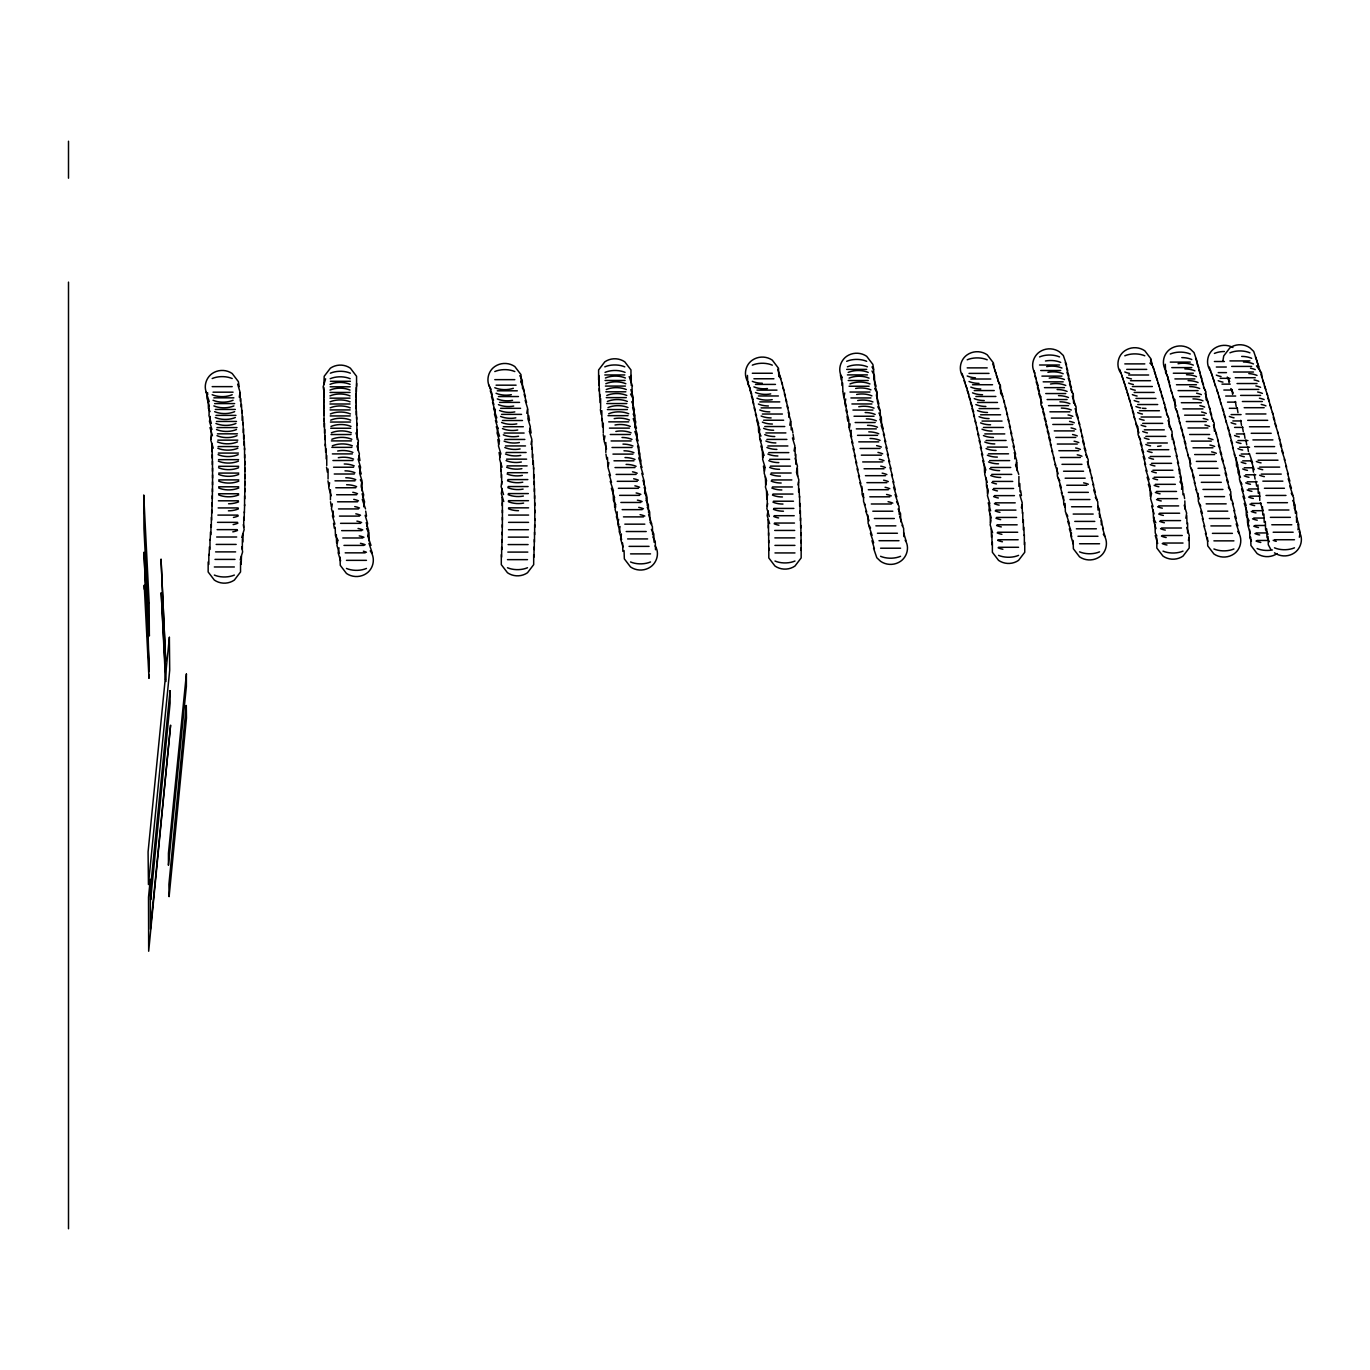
<?xml version="1.0" encoding="UTF-8"?>
<svg xmlns="http://www.w3.org/2000/svg" width="1370" height="1370" viewBox="0 0 1370 1370"><rect width="100%" height="100%" fill="white"/><g stroke="black" fill="none" stroke-linecap="round" stroke-linejoin="round"><path stroke-width="1.5" d="M207.692 392.83L206.853 397.831L209.302 405.845M208.154 400.245L208.445 408.585L210.055 411.599M208.856 406.102L209.13 414.442M210.312 416.446L209.473 421.446L211.922 429.444M211.254 428.827L211.254 438.828M211.631 435.146L210.792 440.147L213.24 448.161M211.665 443.229L211.939 451.569M212.179 448.058L212.179 458.077M212.367 454.652L212.367 464.653M212.487 461.313L212.487 471.331M212.555 468.06L212.555 478.079M212.555 474.893L212.555 484.894M212.504 481.795L212.504 491.796M212.384 488.765L212.384 498.766M212.213 495.803L212.213 505.821M211.973 502.927L211.973 512.928M211.682 510.102L211.682 520.103M211.34 517.329L211.34 527.347M210.946 524.641L210.946 534.642M210.483 532.005L210.209 540.328M209.987 539.42L209.987 549.421M209.422 546.887L209.148 555.227M208.822 554.405L208.822 564.406M208.154 561.974L208.154 571.975L214.336 580.075A17.022 16.183 0 0 0 234.356 580.075L240.538 571.975L240.538 561.974M239.253 397.18L240.075 392.18L237.644 384.165M240.332 401.17L240.058 392.83M241.086 406.924L240.812 398.584M241.771 412.764L241.497 404.441M242.13 420.384L242.13 410.383M242.969 424.768L242.695 416.446M243.192 432.595L243.192 422.576M243.62 438.828L243.62 428.827M243.997 445.147L243.997 435.146M244.579 449.908L244.305 441.568M244.562 458.077L244.562 448.058M244.75 464.653L244.75 454.652M244.87 471.331L244.87 461.313M244.939 478.079L244.939 468.06M244.939 484.894L244.939 474.893M244.87 491.796L244.87 481.795M244.768 498.766L244.768 488.765M244.579 505.821L244.579 495.803M244.357 512.928L244.631 504.588M244.066 520.103L244.339 511.763M243.723 527.347L243.723 517.329M242.867 542.006L243.141 533.666M242.353 549.421L242.353 539.42M241.189 564.406L241.462 556.066M323.868 387.436L323.868 397.437M323.817 393.156L323.817 403.174M323.817 398.995L323.817 408.996M323.885 404.903L323.885 414.922M324.022 410.931L324.022 420.933M323.954 418.706L324.228 427.046M324.502 423.244L324.502 433.245M324.827 429.529L324.827 439.53M325.204 435.9L325.204 445.901M325.392 444.034L325.666 452.357M326.18 448.898L326.18 458.899M326.745 455.525L326.745 465.526M328.064 468.985L328.064 479.003M329.605 482.754L328.766 487.754L331.215 495.769M330.444 489.741L330.444 499.759M332.311 503.92L331.471 508.921L333.92 516.935M333.304 511.096L332.482 516.096L334.914 524.111M356.56 386.289L356.56 376.288L350.377 368.188A17.022 16.183 0 0 0 330.375 368.188L324.193 376.288L323.902 384.627M356.371 391.82L356.645 383.48M356.251 397.437L356.251 387.436M335.171 527.296L335.462 535.636L337.876 540.157M356.183 403.174L356.183 393.156M356.2 408.996L356.2 398.995M336.318 534.66L336.592 542.982M356.268 414.922L356.268 404.903M356.679 419.271L356.405 410.931M337.774 540.396L336.951 545.397L339.4 553.394M356.885 425.368L356.611 417.045M356.868 433.245L356.868 423.244M339.007 547.846L338.167 552.846L340.616 560.861M357.193 439.53L357.193 429.529M357.861 444.24L358.426 440.9L355.977 432.886M340 557.008L340.274 565.348L346.456 573.448A17.022 16.183 0 0 0 366.458 573.448C373.719 568.516 375.62 557.83 370.225 550.843M358.306 450.696L358.032 442.356M358.546 458.899L359.385 453.898L356.936 445.884M359.745 472.222L360.584 467.221L358.135 459.207M361.166 485.836L362.005 480.836L359.556 472.838M362.245 491.094L361.971 482.754L360.361 479.757M363.101 498.081L363.649 494.741L361.218 486.744M363.718 506.797L364.557 501.797L362.108 493.799M367.006 526.679L367.571 523.34L365.122 515.326M367.828 535.636L368.667 530.635L366.218 522.621M369.249 541.321L368.975 532.981L366.561 528.477M495.375 409.373L494.536 414.374L496.985 422.371M497.926 428.039L497.087 433.04L499.536 441.054M499.314 440.935L498.474 445.935L500.923 453.932M500.444 454.155L499.605 459.155L502.054 467.17M500.632 462.563L500.906 470.886M501.043 469.362L501.317 477.702M501.66 474.585L501.66 484.586M501.934 481.555L501.095 486.555L503.543 494.57M502.156 488.576L501.317 493.577L503.766 501.591M502.019 497.344L502.293 505.684M521.268 382.983L520.994 374.644L514.812 366.543A17.022 16.183 0 0 0 494.793 366.543C487.549 371.475 485.631 382.161 491.025 389.149M502.396 502.841L502.396 512.842M502.413 510.068L502.413 520.086M522.535 388.515L522.261 380.175L519.846 375.654M502.379 517.363L502.379 527.364M502.276 524.71L502.276 534.711M502.122 532.125L502.122 542.126M501.917 539.574L501.917 549.576M501.643 547.092L501.643 557.093M501.3 554.644L501.3 564.645L507.482 572.746A17.022 16.183 0 0 0 527.501 572.746L533.683 564.645L533.683 554.644M526.782 413.329L527.604 408.328L525.155 400.314M528.032 417.696L527.741 409.373M529.522 431.721L530.344 426.721L527.895 418.706M531.029 444.445L531.851 439.445L529.419 431.43M531.971 449.257L531.68 440.935M532.279 457.512L532.279 447.493M532.81 464.156L532.81 454.155M533.564 469.225L533.29 460.885M533.683 477.702L533.683 467.701M534.026 484.586L534.026 474.585M534.317 491.556L534.317 481.555M534.523 498.577L534.523 488.576M534.677 505.684L534.677 495.683M534.762 512.842L534.762 502.841M534.797 520.086L534.797 510.068M534.745 527.364L535.036 519.024M534.66 534.711L534.66 524.71M534.505 542.126L534.505 532.125M534.283 549.576L534.283 539.574M534.009 557.093L534.009 547.092M598.878 375.466L598.878 385.467M599.221 381.083L599.221 391.084M599.358 388.481L599.632 396.803M599.82 394.286L600.094 402.626M600.625 398.533L600.625 408.551M601.841 410.657L601.841 420.658M602.252 418.518L602.526 426.858M603.279 423.125L603.279 433.125M604.923 435.951L604.101 440.952L606.533 448.966M605.831 442.493L605.831 452.494M607.492 457.46L607.783 465.8M608.828 462.563L607.989 467.564L610.438 475.578M630.971 379.952L630.971 369.951L624.788 361.851A17.022 16.183 0 0 0 604.787 361.851L598.604 369.951L598.604 379.952M613.144 492.018L613.435 500.358L615.849 504.862M631.262 385.467L631.262 375.466M614.394 499.125L614.685 507.465M632.289 395.142L632.015 386.802M632.478 402.626L633.3 397.625L630.868 389.611M615.678 506.301L615.13 509.64L617.579 517.654M633.265 406.873L632.991 398.533L630.577 394.029M617.288 511.883L616.449 516.884L618.897 524.881M633.574 414.562L634.413 409.561L631.964 401.547M634.481 418.997L635.046 415.658L632.597 407.643M618.641 519.162L617.801 524.162L620.25 532.176M634.909 426.858L635.731 421.857L633.3 413.843M620.028 526.508L619.189 531.526L621.637 539.523M636.451 439.496L637.29 434.495L634.841 426.498M621.432 533.923L620.593 538.924L623.042 546.938M622.596 543.034L622.87 551.374M638.471 450.816L639.037 447.493L636.588 439.479M624.052 550.534L624.343 558.874L630.525 566.957A17.022 16.183 0 0 0 650.527 566.957C657.12 562.402 659.723 552.658 655.1 545.859M639.43 457.443L639.978 454.104L637.547 446.089M640.424 464.139L640.989 460.799L638.54 452.785M643.694 484.655L644.242 481.315L641.811 473.318M644.585 493.303L645.424 488.302L642.975 480.288M646.075 498.68L646.64 495.358L644.191 487.343M647.325 505.804L647.051 497.464L644.636 492.96M648.609 512.979L648.335 504.639L645.921 500.136M649.928 520.206L649.654 511.883L647.239 507.362M652.668 534.848L652.394 526.508L649.979 522.004M654.089 542.246L653.798 533.923L651.384 529.402M655.528 549.712L655.254 541.373L652.822 536.852M747.455 375.431L747.729 383.771L750.144 388.292M758.312 423.21L758.586 431.533L761.001 436.054M759.408 429.598L759.682 437.938L761.292 440.935M762.337 449.274L762.611 457.614M763.193 455.987L762.645 459.327L765.076 467.341M778.776 376.596L778.503 368.256L772.32 360.156A17.022 16.183 0 0 0 752.318 360.156C745.057 365.088 743.156 375.774 748.551 382.761M764.991 468.009L764.152 473.01L766.601 481.007M765.368 476.623L765.659 484.963M766.258 481.966L765.419 486.966L767.868 494.981M766.515 490.717L766.789 499.057M767.269 496.214L767.269 506.215M767.662 503.424L766.84 508.424L769.289 516.439M768.022 510.702L767.183 515.702L769.632 523.717M768.022 519.71L768.296 528.049M768.519 525.446L768.519 535.447M768.673 532.879L768.673 542.897M788.863 417.353L789.411 414.031L786.979 406.017M768.758 540.379L768.758 550.397M768.793 547.931L768.793 557.933L774.975 566.033A17.022 16.183 0 0 0 794.977 566.033L801.159 557.933L801.159 547.931M789.805 425.231L790.627 420.23L788.195 412.233M791.244 429.872L790.952 421.532M794.069 450.97L794.908 445.969L792.459 437.955M795.268 455.936L794.994 447.613M795.85 464.327L795.85 454.326M796.638 471.126L797.46 466.125L795.028 458.111M797.631 476.332L797.357 468.009M798.025 484.963L798.864 479.945L796.415 471.948M798.624 491.967L798.624 481.966M799.446 497.396L799.155 489.056M799.635 506.215L799.635 496.214M800.046 513.425L800.046 503.424M800.388 520.703L800.388 510.702M800.662 528.049L800.662 518.048M800.885 535.447L800.885 525.446M801.039 542.897L801.039 532.879M801.125 550.397L801.125 540.379M841.762 377.178L842.036 385.518M842.601 382.898L842.892 391.238M844.725 392.95L843.903 397.951L846.335 405.965M845.718 398.961L844.896 403.962L847.328 411.976M848.698 419.186L848.972 427.526M850.136 423.878L849.297 428.878L851.746 436.893M851.335 430.334L850.496 435.335L852.945 443.349M873.889 378.24L873.615 369.9L872.005 366.903M874.694 383.857L874.403 375.517L871.988 370.996M876.44 395.382L876.988 392.043L874.539 384.028M861.867 486.367L862.141 494.707L863.751 497.704M877.382 401.29L877.108 392.95L874.694 388.446M863.34 493.474L863.614 501.814L865.223 504.828M880.499 419.58L880.225 411.24L877.793 406.736M881.612 425.847L881.338 417.525L878.923 413.004M867.878 515.171L868.152 523.511L870.567 528.032M899.268 514.555L898.994 506.215L896.579 501.711M900.809 521.85L900.518 513.51L898.104 508.989M903.892 536.595L903.618 528.255L902.008 525.241M984.276 464.139L984.55 472.462M985.287 471.074L984.739 474.397L987.171 482.411M986.246 478.079L986.52 486.418L988.13 489.415M1000.699 393.875L1000.425 385.552L998.011 381.031M987.136 485.151L987.428 493.491M988.25 490.631L987.428 495.632L989.859 503.646M989.739 505.102L988.917 510.102L991.349 518.117M990.116 514.092L990.39 522.432M990.989 519.812L990.15 524.813L992.599 532.827M991.229 528.906L991.503 537.245M991.966 534.728L991.966 544.746M992.377 542.28L992.377 552.281L998.559 560.364A17.022 16.183 0 0 0 1018.561 560.364L1024.743 552.281L1024.743 542.28M1014.708 458.813L1015.547 453.812L1013.098 445.798M1015.855 465.612L1016.677 460.594L1014.245 452.597M1017.208 470.8L1016.917 462.461M1018.903 486.418L1018.903 476.4M1020.068 491.813L1019.794 483.49M1021.404 507.842L1022.243 502.841L1019.794 494.827M1040.652 396.204L1040.926 404.544L1043.341 409.065M1022.397 513.442L1022.123 505.102M1022.774 522.432L1022.774 512.431M1023.356 529.813L1023.356 519.812M1024.161 535.584L1023.887 527.245M1024.349 544.746L1024.349 534.728M1057.092 467.889L1057.366 476.229L1059.781 480.75M1073.583 402.883L1073.309 394.543L1070.878 390.022M1076.358 415.161L1076.084 406.821L1073.669 402.3M1063.48 496.197L1063.771 504.537L1065.38 507.551M1065.089 503.441L1065.38 511.763L1067.795 516.284M1071.511 532.93L1070.946 536.269L1073.395 544.267M1073.087 540.431L1073.378 548.771L1079.56 556.854A17.022 16.183 0 0 0 1099.562 556.854C1106.823 551.922 1108.724 541.253 1103.329 534.249M1088.431 467.649L1088.157 459.31L1085.742 454.806M1098.021 510.102L1097.747 501.762L1095.332 497.259M1099.63 517.398L1099.357 509.058L1097.747 506.044M1101.24 524.744L1101.788 521.405L1099.357 513.39M1137.836 426.498L1138.11 434.838L1140.525 439.342M1165.322 364.283L1165.596 372.623L1168.011 377.127M1150.029 488.114L1150.321 496.454M1151.417 493.645L1150.577 498.646L1153.026 506.66M1153.163 509.88L1153.454 518.22L1155.869 522.741M1154.105 517.261L1153.54 520.6L1155.989 528.597M1169.175 426.721L1168.901 418.381L1166.469 413.86M1174.861 399.389L1175.135 407.712L1177.549 412.233M1154.978 524.693L1155.253 533.016L1156.862 536.03M1172.309 439.701L1172.035 431.379L1169.62 426.858M1156.828 538.033L1156.828 548.034L1163.01 556.117A17.022 16.183 0 0 0 1183.012 556.117L1189.194 548.034L1189.194 538.033M1179.347 473.592L1179.895 470.252L1177.464 462.255M1180.323 482.257L1181.163 477.257L1178.714 469.242M1181.539 489.33L1182.361 484.329L1179.93 476.315M1182.961 494.793L1182.687 486.453L1180.272 481.932M1189.862 458.06L1190.153 466.399L1192.568 470.903M1185.101 509.246L1184.827 500.906M1185.821 518.22L1186.66 513.219L1184.211 505.205M1206.165 399.954L1205.874 391.632L1203.459 387.111M1187.019 523.922L1186.745 515.599M1187.619 533.016L1187.619 523.015M1188.441 540.499L1189.263 535.499L1186.831 527.484M1198.099 493.286L1198.373 501.625L1200.805 506.129M1222.896 360.909L1223.735 355.909L1229.918 347.826A17.022 16.183 0 0 1 1249.919 347.826L1253.687 351.405L1256.941 360.909M1214.419 431.31L1214.145 422.97L1211.731 418.466M1207.449 537.537L1207.724 545.859L1213.906 553.96A17.022 16.183 0 0 0 1233.925 553.96C1241.169 549.028 1243.069 538.341 1237.692 531.354M1236.254 457.529L1236.545 465.868L1238.959 470.372M1231.031 499.947L1230.757 491.624L1228.342 487.103M1237.778 464.447L1238.069 472.787L1240.484 477.291M1239.268 471.434L1239.542 479.774L1241.974 484.278M1246.066 507.362L1246.34 515.702L1248.755 520.206M1247.282 514.726L1247.556 523.066L1249.183 526.063M1248.738 520.48L1247.899 525.481L1250.348 533.478M1249.577 529.608L1249.851 537.948L1251.478 540.962M1257.951 484.929L1258.242 493.269M1250.656 537.126L1250.93 545.465L1257.112 553.566A17.022 16.183 0 0 0 1277.114 553.566M1259.492 492.121L1259.784 500.461M1262.472 506.66L1262.763 515M1263.928 514.007L1264.202 522.347M1265.332 521.422L1265.606 529.762L1268.021 534.266M1266.685 528.888L1266.959 537.228L1269.391 541.732M1268.021 536.389L1268.295 544.729L1270.709 549.25M1293.931 506.027L1293.657 497.687L1291.242 493.183M1295.404 513.322L1295.129 504.982L1292.715 500.478M1296.568 522.347L1296.568 512.346L1294.153 507.842M1297.972 529.762L1298.811 524.761L1296.362 516.747M1299.342 537.228L1300.181 532.228L1297.732 524.213M325.615 378.805L323.166 386.802L323.988 391.82M241.702 537.656L244.151 529.642L243.312 524.641M240.195 559.902L242.627 551.887L241.805 546.887M1229.918 360.909L1249.919 360.909M1214.402 361.509L1224.403 361.509M1170.271 362.108L1190.273 362.108M1124.804 363.889L1144.806 363.889M1039.556 365.002L1059.558 365.002M1231.681 366.406L1251.683 366.406M1216.32 367.023L1226.321 367.023M1171.778 367.605L1191.797 367.605M967.203 367.879L987.205 367.879M846.677 369.386L866.679 369.386M1126.722 369.386L1146.741 369.386M1040.72 370.517L1060.722 370.517M1233.462 372.024L1253.464 372.024M1218.221 372.623L1226.475 372.623M752.318 373.257L772.32 373.257M969.018 373.393L989.02 373.393M1173.319 373.222L1193.339 373.222M604.787 374.952L624.788 374.952M847.413 374.9L867.433 374.9M1128.623 375.003L1148.642 375.003M1041.919 376.116L1061.938 376.116M1235.243 377.726L1255.245 377.726M1220.105 378.325L1230.106 378.325M753.911 378.771L773.913 378.771M970.799 379.01L990.801 379.01M1174.895 378.925L1194.897 378.925M494.793 379.644L514.812 379.644M605.06 380.466L625.08 380.466M848.218 380.517L868.22 380.517M1130.507 380.706L1150.509 380.706M330.375 381.288L350.377 381.288M1043.169 381.836L1063.171 381.836M1237.024 383.531L1257.026 383.531M1221.971 384.131L1230.226 384.131M755.469 384.405L775.471 384.405M972.529 384.73L992.548 384.73M1176.47 384.73L1196.472 384.73M496.077 385.175L516.079 385.175M605.42 386.083L625.422 386.083M849.075 386.237L869.077 386.237M1132.356 386.528L1152.358 386.528M212.179 386.631L232.198 386.631M330.17 386.802L350.189 386.802M1044.454 387.642L1064.456 387.642M1238.805 389.423L1258.824 389.423M756.959 390.125L776.961 390.125M1223.838 390.039L1232.092 390.039M974.241 390.553L994.243 390.553M497.293 390.81L517.295 390.81M1178.063 390.621L1198.082 390.621M605.814 391.803L625.833 391.803M213.052 392.18L233.071 392.18M849.965 392.043L869.967 392.043M330.05 392.436L350.069 392.436M1134.172 392.436L1154.174 392.436M1045.755 393.55L1065.774 393.55M1240.603 395.416L1260.605 395.416M758.398 395.964L778.4 395.964M1225.688 396.033L1235.689 396.033M975.885 396.461L995.887 396.461M498.44 396.546L518.459 396.546M1179.69 396.632L1199.692 396.632M606.276 397.625L626.296 397.625M213.874 397.831L233.876 397.831M850.907 397.951L870.926 397.951M329.999 398.156L350.001 398.156M1135.953 398.43L1155.955 398.43M1047.108 399.543L1067.11 399.543M1242.384 401.513L1262.386 401.513M759.785 401.889L779.787 401.889M1227.503 402.129L1235.757 402.129M499.553 402.386L519.555 402.386M977.495 402.472L997.497 402.472M1181.317 402.712L1201.336 402.712M214.628 403.585L234.63 403.585M606.807 403.551L626.809 403.551M851.9 403.962L871.919 403.962M329.999 403.996L350.018 403.996M1137.682 404.527L1157.701 404.527M1048.495 405.64L1068.497 405.64M761.121 407.9L781.123 407.9M1244.165 407.695L1264.168 407.695M500.581 408.328L520.583 408.328M1229.301 408.311L1237.555 408.311M979.053 408.585L999.055 408.585M1182.961 408.894L1202.98 408.894M215.313 409.442L235.315 409.442M607.389 409.561L627.391 409.561M330.084 409.921L350.086 409.921M852.945 410.058L872.947 410.058M1139.395 410.726L1159.414 410.726M1049.899 411.822L1069.901 411.822M762.388 414.031L782.407 414.031M1245.929 413.963L1265.948 413.963M501.557 414.374L521.559 414.374M980.56 414.785L1000.562 414.785M1231.082 414.596L1241.083 414.596M1184.622 415.178L1204.624 415.178M215.929 415.384L235.948 415.384M608.023 415.658L628.025 415.658M330.221 415.932L350.223 415.932M854.024 416.24L874.026 416.24M1141.073 417.011L1161.075 417.011M1051.321 418.09L1071.34 418.09M763.604 420.23L783.623 420.23M502.465 420.504L522.484 420.504M1247.693 420.333L1267.712 420.333M982.016 421.069L1002.035 421.069M1232.829 420.95L1241.083 420.95M216.494 421.446L236.496 421.446M1186.283 421.532L1206.285 421.532M608.708 421.857L628.727 421.857M330.41 422.046L350.429 422.046M855.154 422.525L875.156 422.525M1142.7 423.381L1162.719 423.381M1052.794 424.46L1072.796 424.46M503.321 426.721L523.323 426.721M764.768 426.532L784.77 426.532M1249.457 426.772L1269.459 426.772M216.991 427.577L237.01 427.577M983.437 427.457L1003.439 427.457M1234.558 427.406L1242.813 427.406M609.462 428.125L629.464 428.125M1187.961 427.971L1207.963 427.971M330.684 428.245L350.686 428.245M856.318 428.878L876.321 428.878M1144.293 429.837L1164.294 429.837M1054.266 430.899L1074.285 430.899M504.109 433.04L524.111 433.04M765.864 432.92L785.883 432.92M1251.187 433.297L1271.206 433.297M217.436 433.828L237.438 433.828M984.79 433.913L1004.792 433.913M1236.254 433.93L1244.508 433.93M610.266 434.495L630.269 434.495M1189.622 434.495L1209.641 434.495M331.009 434.53L351.011 434.53M857.517 435.335L877.519 435.335M1145.834 436.379L1165.853 436.379M1055.773 437.424L1075.775 437.424M504.828 439.445L524.847 439.445M766.909 439.41L786.911 439.41M1252.916 439.907L1272.918 439.907M217.813 440.147L237.815 440.147M986.092 440.472L1006.094 440.472M1237.932 440.558L1247.933 440.558M331.403 440.9L351.405 440.9M611.106 440.952L631.125 440.952M1191.301 441.106L1211.32 441.106M858.75 441.859L878.769 441.859M1147.341 442.989L1167.343 442.989M1057.297 444.034L1077.3 444.034M505.496 445.935L525.498 445.935M767.885 445.969L787.887 445.969M218.121 446.569L238.123 446.569M1254.629 446.603L1274.631 446.603M987.342 447.099L1007.344 447.099M1239.559 447.237L1249.56 447.237M331.848 447.356L351.85 447.356M612.013 447.493L632.015 447.493M1192.979 447.802L1212.998 447.802M860.035 448.469L880.037 448.469M1148.796 449.703L1168.798 449.703M1058.839 450.713L1078.841 450.713M506.095 452.494L526.097 452.494M768.793 452.614L788.812 452.614M218.361 453.076L238.38 453.076M1256.324 453.367L1276.326 453.367M332.362 453.898L352.364 453.898M988.524 453.812L1008.525 453.812M612.955 454.104L632.974 454.104M1241.151 454.018L1249.406 454.018M1194.657 454.549L1214.659 454.549M861.336 455.165L881.355 455.165M1150.201 456.484L1170.22 456.484M1060.397 457.477L1080.399 457.477M506.626 459.155L526.628 459.155M769.649 459.327L789.668 459.327M218.549 459.652L238.568 459.652M1257.985 460.2L1277.987 460.2M332.927 460.526L352.929 460.526M989.654 460.594L1009.673 460.594M613.965 460.799L633.967 460.799M1242.727 460.868L1250.964 460.868M1196.335 461.399L1216.337 461.399M862.689 461.93L882.691 461.93M1151.571 463.334L1171.573 463.334M1061.973 464.327L1081.975 464.327M507.088 465.886L527.107 465.886M770.437 466.125L790.456 466.125M218.669 466.314L238.688 466.314M333.561 467.221L353.563 467.221M1259.629 467.119L1279.649 467.119M615.01 467.564L635.012 467.564M990.733 467.461L1010.735 467.461M1244.251 467.787L1252.488 467.787M1197.996 468.3L1217.998 468.3M864.059 468.763L884.061 468.763M1152.872 470.252L1172.891 470.252M1063.548 471.229L1083.55 471.229M507.499 472.701L527.501 472.701M771.173 473.01L791.175 473.01M218.738 473.078L238.757 473.078M334.246 474.003L354.248 474.003M1261.256 474.106L1281.258 474.106M616.089 474.414L636.108 474.414M991.743 474.397L1011.762 474.397M1245.724 474.774L1255.742 474.774M1199.658 475.287L1219.66 475.287M865.446 475.681L885.465 475.681M1154.139 477.257L1174.141 477.257M1065.141 478.198L1085.143 478.198M507.842 479.586L527.844 479.586M218.738 479.894L238.757 479.894M771.841 479.945L791.843 479.945M334.982 480.836L354.984 480.836M1262.849 481.161L1282.851 481.161M617.219 481.315L637.238 481.315M992.702 481.418L1012.721 481.418M1247.179 481.829L1257.18 481.829M1201.302 482.326L1221.304 482.326M866.885 482.651L886.887 482.651M1155.338 484.329L1175.357 484.329M1066.733 485.254L1086.753 485.254M508.116 486.555L528.118 486.555M218.686 486.795L238.688 486.795M772.44 486.966L792.442 486.966M335.787 487.754L355.789 487.754M618.401 488.302L638.403 488.302M1264.424 488.268L1284.426 488.268M993.61 488.491L1013.612 488.491M1248.584 488.953L1258.585 488.953M1202.946 489.45L1222.948 489.45M868.323 489.706L888.342 489.706M1156.503 491.453L1176.505 491.453M1068.343 492.361L1088.345 492.361M508.338 493.577L528.34 493.577M218.566 493.765L238.585 493.765M772.971 494.056L792.973 494.056M336.626 494.741L356.645 494.741M619.617 495.358L639.619 495.358M1265.966 495.443L1285.968 495.443M994.432 495.632L1014.451 495.632M1249.937 496.146L1259.938 496.146M1204.555 496.625L1224.574 496.625M869.796 496.813L889.815 496.813M1157.599 498.646L1177.601 498.646M1069.953 499.536L1089.955 499.536M508.476 500.684L528.495 500.684M218.395 500.803L238.397 500.803M773.451 501.214L793.453 501.214M337.534 501.797L357.536 501.797M620.867 502.465L640.869 502.465M1267.473 502.687L1287.475 502.687M995.219 502.841L1015.221 502.841M1251.255 503.389L1261.256 503.389M1206.165 503.852L1226.184 503.852M871.286 503.989L891.305 503.989M1158.643 505.907L1178.645 505.907M1071.563 506.763L1091.565 506.763M508.578 507.842L528.58 507.842M218.155 507.928L238.175 507.928M773.844 508.424L793.864 508.424M338.493 508.921L358.495 508.921M622.151 509.64L642.153 509.64M995.921 510.102L1015.941 510.102M1268.945 510L1288.947 510M1252.522 510.685L1262.524 510.685M872.81 511.215L892.812 511.215M1207.758 511.147L1227.777 511.147M1159.636 513.219L1179.639 513.219M1073.172 514.058L1093.174 514.058M217.881 515.103L237.883 515.103M508.595 515.069L528.615 515.069M774.204 515.702L794.206 515.702M339.486 516.096L359.505 516.096M623.47 516.884L643.472 516.884M996.572 517.432L1016.591 517.432M1270.384 517.346L1290.386 517.346M1253.738 518.048L1263.756 518.048M874.334 518.511L894.336 518.511M1209.333 518.494L1229.335 518.494M1160.561 520.6L1180.563 520.6M1074.765 521.405L1094.784 521.405M217.522 522.347L237.541 522.347M508.561 522.364L528.563 522.364M774.478 523.049L794.48 523.049M340.548 523.34L360.55 523.34M624.823 524.162L644.825 524.162M997.172 524.813L1017.174 524.813M1271.788 524.761L1291.79 524.761M1254.92 525.481L1264.921 525.481M875.875 525.857L895.877 525.857M1210.874 525.909L1230.894 525.909M1161.435 528.015L1181.437 528.015M1076.375 528.803L1096.377 528.803M217.128 529.642L237.13 529.642M508.458 529.71L528.477 529.71M341.644 530.635L361.646 530.635M774.701 530.447L794.703 530.447M626.21 531.526L646.212 531.526M997.685 532.245L1017.704 532.245M1273.158 532.228L1293.16 532.228M1256.05 532.947L1266.051 532.947M877.434 533.255L897.436 533.255M1212.416 533.358L1232.418 533.358M1162.239 535.499L1182.259 535.499M1077.967 536.269L1097.969 536.269M216.665 537.006L236.685 537.006M508.304 537.126L528.323 537.126M342.774 537.982L362.793 537.982M774.855 537.896L794.857 537.896M627.614 538.924L647.616 538.924M998.148 539.746L1018.167 539.746M1274.477 539.729L1294.479 539.729M1257.112 540.465L1267.113 540.465M878.992 540.705L898.994 540.705M1213.906 540.859L1233.925 540.859M1163.01 543.034L1183.012 543.034M1079.56 543.753L1099.562 543.753M216.169 544.421L236.171 544.421M508.099 544.575L528.101 544.575M343.973 545.397L363.975 545.397M774.94 545.397L794.942 545.397M629.053 546.373L649.055 546.373M998.559 547.281L1018.561 547.281M880.567 548.206L900.569 548.206M215.604 551.887L235.623 551.887M507.825 552.093L527.827 552.093M345.189 552.846L365.191 552.846M774.975 552.932L794.977 552.932M630.525 553.874L650.527 553.874M215.004 559.405L235.006 559.405M507.482 559.645L527.501 559.645M346.456 560.347L366.458 560.347M214.336 566.974L234.356 566.974M1256.495 365.824L1261.428 372.726L1262.267 377.726M1149.892 363.101L1152.41 365.482M1255.451 356.902L1258.705 366.406M1257.232 362.502L1260.486 372.024M1260.794 374.01L1264.048 383.531M1262.592 379.918L1265.829 389.423M1264.373 385.912L1267.627 395.416M1266.959 393.498L1269.408 401.513M1267.935 398.19L1271.189 407.695M1269.716 404.458L1272.953 413.963M1272.285 412.319L1274.716 420.333M1273.227 417.268L1276.48 426.772M1274.973 423.792L1278.21 433.297M1277.491 431.91L1279.94 439.907M1279.203 438.588L1281.652 446.603M1280.094 443.846L1283.347 453.367M1281.755 450.696L1285.009 460.2M1284.204 459.104L1286.653 467.119M1285.831 466.091L1288.279 474.106M1287.423 473.147L1289.872 481.161M1288.194 478.764L1291.448 488.268M1289.735 485.939L1292.989 495.443M1227.28 377.024L1229.695 381.528M1230.842 388.532L1233.257 393.036M1299.051 531.714C1303.675 538.53 1301.072 548.274 1294.479 552.829A17.022 16.183 0 0 1 1274.477 552.829M1210.635 371.03C1205.257 364.026 1207.158 353.357 1214.402 348.425A17.022 16.183 0 0 1 1232.931 347.5M1212.553 376.527L1209.299 367.023M1214.454 382.127L1211.2 372.623M1215.532 386.34L1213.084 378.325M1218.221 393.652L1214.967 384.131M1220.071 399.543L1216.817 390.039M1221.115 404.047L1218.666 396.033M1252.557 462.889L1249.303 453.367M1195.565 358.101L1198.801 367.605M1223.735 411.651L1220.482 402.129M1254.218 469.722L1250.964 460.2M1197.089 363.701L1200.343 373.222M1225.534 417.833L1222.297 408.311M1198.664 369.403L1201.918 378.925M1226.51 422.594L1224.061 414.596M1200.24 375.209L1203.494 384.73M1229.078 430.471L1225.825 420.95M1201.85 381.117L1205.086 390.621M1230.791 436.91L1227.554 427.406M1232.486 443.452L1229.25 433.93M1205.086 393.207L1208.34 402.712M1233.36 448.555L1230.911 440.558M1206.747 399.389L1209.984 408.894M1234.986 455.251L1232.538 447.237M1209.196 407.164L1211.645 415.178M1210.053 412.01L1213.306 421.532M1262.9 510.702L1260.451 502.687M1237.384 463.522L1234.147 454.018M1213.409 424.991L1216.646 434.495M1215.892 433.091L1218.324 441.106M1217.57 439.787L1220.002 447.802M1243.412 491.351L1240.158 481.829M1218.427 445.044L1221.68 454.549M1220.105 451.877L1223.359 461.399M1244.816 498.457L1241.562 488.953M1221.766 458.796L1225.02 468.3M1246.169 505.65L1242.932 496.146M1224.232 467.273L1226.681 475.287M1247.488 512.894L1244.234 503.389M1225.071 472.821L1228.325 482.326M1226.715 479.928L1229.969 489.45M1166.504 371.63C1161.109 364.625 1163.01 353.957 1170.271 349.025A17.022 16.183 0 0 1 1190.273 349.025L1194.041 352.604L1197.294 362.108M1229.952 494.347L1233.188 503.852M1169.552 382.727L1166.315 373.222M1170.322 386.939L1167.874 378.925M1232.349 503.132L1234.781 511.147M1171.898 392.745L1169.449 384.73M1233.908 510.496L1236.357 518.494M1174.313 400.143L1171.059 390.621M1175.922 406.136L1172.669 396.632M1234.661 516.387L1237.915 525.909M1150.509 359.882L1153.745 369.386M1153.215 366.989L1155.663 375.003M1236.185 523.837L1239.439 533.358M1154.276 371.201L1157.53 380.706M1179.193 418.415L1175.957 408.894M1156.126 377.007L1159.38 386.528M1180.05 423.176L1177.601 415.178M1157.941 382.915L1161.195 392.436M1182.515 431.036L1179.262 421.532M1159.722 388.926L1162.976 398.43M1161.469 395.022L1164.723 404.527M1184.194 437.492L1180.94 427.971M1163.986 402.712L1166.418 410.726M1185.872 444.017L1182.618 434.495M1164.842 407.489L1168.096 417.011M1186.728 449.12L1184.296 441.106M1188.407 455.799L1185.975 447.802M1168.062 420.316L1171.316 429.837M1190.89 464.07L1187.636 454.549M1171.915 434.992L1174.364 442.989M1194.229 477.822L1190.975 468.3M1173.371 441.688L1175.82 449.703M1195.085 483.302L1192.636 475.287M1174.792 448.469L1177.224 456.484M1196.729 490.34L1194.28 482.326M1176.145 455.319L1178.594 463.334M1199.178 498.954L1195.924 489.45M1202.415 513.373L1199.161 503.852M1203.185 519.162L1200.754 511.147M1204.761 526.508L1202.312 518.494M1121.037 373.393C1115.642 366.406 1117.543 355.72 1124.804 350.788A17.022 16.183 0 0 1 1144.806 350.788L1150.988 358.889L1151.827 363.889M1206.319 533.906L1203.87 525.909M1122.972 378.908L1119.718 369.386M1124.873 384.508L1121.619 375.003M1126.739 390.227L1123.486 380.706M1207.843 541.373L1205.394 533.358M1128.589 396.033L1125.335 386.528M1130.404 401.941L1127.15 392.436M1132.185 407.952L1128.931 398.43M1133.932 414.048L1130.678 404.527M1134.822 418.74L1132.391 410.726M1137.305 426.515L1134.052 417.011M1138.932 432.886L1135.679 423.381M1142.066 445.884L1138.83 436.379M1143.573 452.511L1140.319 442.989M1145.029 459.207L1141.775 449.703M1145.628 464.481L1143.196 456.484M1146.998 471.349L1144.549 463.334M1149.105 479.774L1145.868 470.252M1150.372 486.761L1147.118 477.257M1151.571 493.834L1148.334 484.329M1154.071 513.921L1151.622 505.907M1065.295 362.502L1067.744 370.517M1066.511 368.119L1068.943 376.116M1066.939 372.315L1070.193 381.836M1157.684 543.513L1155.235 535.499M1068.223 378.12L1071.477 387.642M1069.542 384.028L1072.779 393.55M1072.265 396.118L1075.518 405.64M1075.107 408.585L1078.344 418.09M1076.563 414.939L1079.817 424.46M1078.858 422.885L1081.29 430.899M1080.348 429.409L1082.797 437.424M1081.872 436.02L1084.321 444.034M1082.608 441.208L1085.862 450.713M1084.167 447.973L1087.42 457.477M1087.318 461.707L1090.571 471.229M1089.715 470.201L1092.164 478.198M1091.308 477.239L1093.757 485.254M1034.984 373.017C1030.36 366.218 1032.963 356.474 1039.556 351.919A17.022 16.183 0 0 1 1059.558 351.919L1063.325 355.498L1066.579 365.002M1092.918 484.346L1095.366 492.361M1036.148 378.531L1033.699 370.517M1038.152 385.638L1034.915 376.116M1093.722 490.015L1096.976 499.536M1039.402 391.341L1036.148 381.836M1040.686 397.146L1037.432 387.642M1042.005 403.054L1038.751 393.55M1044.728 415.144L1041.474 405.64M1100.949 520.805L1103.398 528.803M1046.132 421.326L1042.878 411.822M1102.542 528.255L1104.991 536.269M1047.571 427.611L1044.317 418.09M1049.026 433.965L1045.772 424.46M1050.499 440.421L1047.262 430.899M1051.201 445.438L1048.752 437.424M1052.725 452.049L1050.276 444.034M1054.266 458.727L1051.818 450.713M1055.825 465.492L1053.376 457.477M1058.205 473.832L1054.951 464.327M1061.373 487.72L1058.12 478.198M992.788 363.889L996.041 373.393M1062.161 493.269L1059.729 485.254M994.569 369.506L997.822 379.01M1063.771 500.375L1061.322 492.361M996.315 375.209L999.569 384.73M999.655 386.957L1002.908 396.461M1001.264 392.967L1004.518 402.472M1003.628 400.571L1006.077 408.585M1069.405 523.58L1066.151 514.058M1005.135 406.77L1007.584 414.785M1071.015 530.926L1067.761 521.405M1006.607 413.072L1009.039 421.069M1071.802 536.817L1069.353 528.803M1008.012 419.443L1010.461 427.457M1009.365 425.916L1011.813 433.913M1010.666 432.458L1013.115 440.472M1011.916 439.085L1014.365 447.099M1015.53 464.892L1018.766 474.397M963.435 377.401C958.041 370.397 959.942 359.728 967.203 354.796A17.022 16.183 0 0 1 987.205 354.796L993.387 362.879L994.226 367.879M965.251 382.915L961.997 373.393M967.032 388.532L964.052 380.672M968.778 394.252L965.525 384.73M970.474 400.057L967.22 390.553M972.118 405.982L968.864 396.461M973.727 411.993L970.474 402.472M974.481 416.6L972.032 408.585M975.988 422.799L973.539 414.785M977.444 429.084L975.012 421.069M978.865 435.472L976.416 427.457M980.218 441.928L977.769 433.913M981.519 448.487L979.071 440.472M982.769 455.114L980.321 447.099M983.951 461.827L981.502 453.812M985.886 470.115L982.65 460.594M990.647 510.839L988.198 502.841M873.649 378.223L876.098 386.237M876.492 395.947L878.923 403.962M877.519 402.044L879.968 410.058M880.088 419.374L883.342 428.878M881.287 425.813L884.54 435.335M883.342 433.845L885.774 441.859M884.609 440.455L887.058 448.469M885.928 447.151L888.359 455.165M887.263 453.915L889.712 461.93M888.633 460.748L891.082 468.763M842.105 377.401C837.481 370.602 840.084 360.858 846.677 356.303A17.022 16.183 0 0 1 866.679 356.303L872.861 364.386L873.7 369.386M890.038 467.667L892.469 475.681M891.459 474.637L893.908 482.651M892.915 481.692L895.346 489.706M893.582 487.292L896.819 496.813M895.072 494.467L898.326 503.989M848.372 418.073L845.924 410.058M899.645 516.336L902.899 525.857M903.566 532.69L906.015 540.705M905.142 540.191C909.766 547.007 907.163 556.751 900.569 561.306A17.022 16.183 0 0 1 880.567 561.306L876.8 557.727L873.546 548.206M854.178 449.874L851.746 441.859M855.462 456.484L853.013 448.469M856.764 463.18L854.332 455.165M858.117 469.944L855.668 461.93M859.487 476.777L857.038 468.763M860.891 483.678L858.442 475.681M862.312 490.665L859.863 482.651M866.731 512.003L864.282 503.989M869.042 520.737L865.789 511.215M872.108 535.379L868.854 525.857M873.666 542.777L870.412 533.255M874.42 548.719L871.971 540.705M777.68 369.266L780.934 378.771M779.239 374.883L782.493 384.405M781.534 382.11L783.982 390.125M782.972 387.95L785.421 395.964M784.359 393.875L786.808 401.889M785.695 399.903L788.144 407.9M751.702 393.909L748.448 384.405M753.192 399.646L749.938 390.125M753.825 403.962L751.376 395.964M755.212 409.887L752.764 401.889M756.548 415.915L754.099 407.9M758.62 423.535L755.384 414.031M759.853 429.752L756.6 420.23M762.337 447.408L759.888 439.41M764.117 455.474L760.864 445.969M629.19 376.579L632.443 386.083M633.231 418.621L636.485 428.125M634.875 431.447L638.129 440.952M638.78 458.042L642.033 467.564M640.663 466.399L643.112 474.414M648.592 514.658L651.846 524.162M611.517 482.411L609.085 474.414M613.452 490.837L610.215 481.315M614.633 497.824L611.38 488.302M521.062 381.305L524.316 390.81M523.032 388.549L525.463 396.546M524.128 394.389L526.577 402.386M492.31 394.697L489.056 385.175M493.525 400.331L490.272 390.81M493.885 404.561L491.436 396.546M494.981 410.401L492.532 402.386M496.813 417.85L493.56 408.328M497.909 428.502L495.46 420.504M499.553 436.242L496.3 426.721M358.82 465.988L361.269 474.003M362.262 499.399L365.516 508.921M367.742 535.875L370.996 545.397M368.958 543.325L372.212 552.846M207.606 394.646C203 387.83 205.586 378.086 212.179 373.53A17.022 16.183 0 0 1 232.198 373.53L238.38 381.631L239.202 386.631M209.285 401.684L206.048 392.18M211.357 423.399L208.925 415.384M212.418 435.591L209.987 427.577M1255.828 481.161L1256.667 486.162M1254.235 474.106L1255.074 479.106M1252.608 467.119L1253.447 472.119M1247.608 446.603L1248.447 451.603M1245.895 439.907L1246.734 444.907M1244.183 433.297L1245.005 438.297M1242.436 426.772L1243.275 431.773M1240.689 420.333L1241.511 425.334M1237.144 407.695L1237.983 412.695M1235.363 401.513L1236.202 406.513M1231.801 389.423L1232.623 394.423M1228.222 377.726L1229.061 382.727M1183.783 493.645L1184.622 498.646M1020.633 490.631L1021.455 495.632M840.409 374.9L841.231 379.901M842.944 392.043L843.783 397.043M847.002 416.24L847.842 421.241M792.065 427.919L792.887 432.92M793.093 434.41L793.932 439.41M763.433 466.125L764.254 471.126M600.368 409.561L601.207 414.562M603.245 434.495L604.084 439.496M605.951 454.104L606.773 459.104M528.666 415.504L529.488 420.504M530.31 428.039L531.132 433.04M497.824 439.445L498.646 444.445M499.074 452.494L499.913 457.512M359.111 455.525L359.95 460.526M365.687 511.096L366.509 516.096M326.539 467.221L327.379 472.222M327.961 480.836L328.8 485.836M330.512 501.797L331.352 506.797M333.526 523.34L334.366 528.34M165.941 681.489L161.198 592.713L165.479 679.862M148.919 674.263L148.987 678.356L144.227 585.178L144.278 589.254M68.5 141.23L68.5 178.203M68.5 282.117L68.5 1228.77M330.375 373.188A17.022 10.001 0 0 1 350.377 373.188M604.787 366.852A17.022 10.001 0 0 1 624.788 366.852M846.677 361.303A17.022 10.001 0 0 1 866.679 361.303M1039.556 356.919A17.022 10.001 0 0 1 1059.558 356.919M1170.271 354.025A17.022 10.001 0 0 1 1190.273 354.025M1229.918 352.826A17.022 10.001 0 0 1 1249.919 352.826M1214.402 353.426A17.022 10.001 0 0 1 1224.403 351.508M1129.548 373.393A17.022 10.001 0 0 1 1124.804 371.972M1124.804 355.789A17.022 10.001 0 0 1 1144.806 355.789M975.423 377.829A17.022 10.001 0 0 1 967.203 375.979M967.203 359.796A17.022 10.001 0 0 1 987.205 359.796M762.319 383.257A17.022 10.001 0 0 1 752.318 381.339M752.318 365.156A17.022 10.001 0 0 1 772.32 365.156M513.322 388.309A17.022 10.001 0 0 1 494.793 387.727M494.793 371.544A17.022 10.001 0 0 1 514.812 371.544M232.198 394.731A17.022 10.001 0 0 1 212.179 394.731M212.179 378.531A17.022 10.001 0 0 1 232.198 378.531M330.17 378.719A17.022 10.001 0 0 1 350.189 378.719M605.06 372.383A17.022 10.001 0 0 1 625.08 372.383M847.413 366.817A17.022 10.001 0 0 1 867.433 366.817M1045.464 360.995A17.022 10.001 0 0 1 1060.722 362.416M1181.796 357.604A17.022 10.001 0 0 1 1191.797 359.522M1241.682 356.405A17.022 10.001 0 0 1 1251.683 358.324M1221.064 376.527A17.022 10.001 0 0 1 1216.32 375.106M1131.466 378.908A17.022 10.001 0 0 1 1126.722 377.486M979.019 383.394A17.022 10.001 0 0 1 969.018 381.494M767.457 388.566A17.022 10.001 0 0 1 753.911 386.871M511.335 394.697A17.022 10.001 0 0 1 496.077 393.276M233.071 400.263A17.022 10.001 0 0 1 213.052 400.263M330.05 384.336A17.022 10.001 0 0 1 350.069 384.336M605.42 378A17.022 10.001 0 0 1 625.422 378M848.218 372.417A17.022 10.001 0 0 1 868.22 372.417M1046.663 366.612A17.022 10.001 0 0 1 1061.938 368.033M1178.063 363.701A17.022 10.001 0 0 1 1193.339 365.122M1243.463 362.005A17.022 10.001 0 0 1 1253.464 363.923M1222.965 382.127A17.022 10.001 0 0 1 1218.221 380.706M1133.384 384.508A17.022 10.001 0 0 1 1128.623 383.086M980.8 389.011A17.022 10.001 0 0 1 970.799 387.111M770.728 393.909A17.022 10.001 0 0 1 755.469 392.488M512.551 400.331A17.022 10.001 0 0 1 497.293 398.91M233.876 405.914A17.022 10.001 0 0 1 213.874 405.914M329.999 390.073A17.022 10.001 0 0 1 350.001 390.073M605.814 383.72A17.022 10.001 0 0 1 625.833 383.72M849.075 378.137A17.022 10.001 0 0 1 869.077 378.137M1047.913 372.315A17.022 10.001 0 0 1 1063.171 373.736M1184.896 368.924A17.022 10.001 0 0 1 1194.897 370.825M1250.502 368.205A17.022 10.001 0 0 1 1255.245 369.626M1135.25 390.227A17.022 10.001 0 0 1 1130.507 388.806M982.547 394.731A17.022 10.001 0 0 1 972.529 392.83M772.218 399.646A17.022 10.001 0 0 1 756.959 398.225M513.716 406.068A17.022 10.001 0 0 1 498.44 404.647M234.63 411.668A17.022 10.001 0 0 1 214.628 411.668M329.999 395.896A17.022 10.001 0 0 1 350.018 395.896M606.276 389.542A17.022 10.001 0 0 1 626.296 389.542M849.965 383.96A17.022 10.001 0 0 1 869.967 383.96M1049.197 378.12A17.022 10.001 0 0 1 1064.456 379.541M1186.471 374.729A17.022 10.001 0 0 1 1196.472 376.63M1248.806 373.582A17.022 10.001 0 0 1 1257.026 375.431M1137.1 396.033A17.022 10.001 0 0 1 1132.356 394.611M984.242 400.554A17.022 10.001 0 0 1 974.241 398.636M768.399 405.965A17.022 10.001 0 0 1 758.398 404.047M514.812 411.908A17.022 10.001 0 0 1 499.553 410.486M235.315 417.525A17.022 10.001 0 0 1 215.313 417.525M330.084 401.821A17.022 10.001 0 0 1 350.086 401.821M606.807 395.45A17.022 10.001 0 0 1 626.809 395.45M855.651 388.446A17.022 10.001 0 0 1 870.926 389.868M1050.516 384.028A17.022 10.001 0 0 1 1065.774 385.45M1188.081 380.62A17.022 10.001 0 0 1 1198.082 382.538M1254.081 379.918A17.022 10.001 0 0 1 1258.824 381.339M1138.915 401.941A17.022 10.001 0 0 1 1134.172 400.519M985.886 406.462A17.022 10.001 0 0 1 975.885 404.561M769.786 411.89A17.022 10.001 0 0 1 759.785 409.972M515.839 417.85A17.022 10.001 0 0 1 500.581 416.429M235.948 423.484A17.022 10.001 0 0 1 215.929 423.484M330.221 407.832A17.022 10.001 0 0 1 350.223 407.832M607.389 401.461A17.022 10.001 0 0 1 627.391 401.461M856.644 394.44A17.022 10.001 0 0 1 871.919 395.861M1057.109 389.542A17.022 10.001 0 0 1 1067.11 391.443M1189.691 386.614A17.022 10.001 0 0 1 1199.692 388.532M1255.862 385.912A17.022 10.001 0 0 1 1260.605 387.333M1145.954 408.431A17.022 10.001 0 0 1 1142.409 408.226M1140.696 407.952A17.022 10.001 0 0 1 1135.953 406.53M987.496 412.49A17.022 10.001 0 0 1 977.495 410.572M771.122 417.918A17.022 10.001 0 0 1 761.121 416M516.815 423.878A17.022 10.001 0 0 1 501.557 422.457M236.496 429.529A17.022 10.001 0 0 1 216.494 429.529M330.41 413.945A17.022 10.001 0 0 1 350.429 413.945M608.023 407.558A17.022 10.001 0 0 1 628.025 407.558M857.688 400.537A17.022 10.001 0 0 1 872.947 401.958M1058.496 395.639A17.022 10.001 0 0 1 1068.497 397.54M1196.592 393.207A17.022 10.001 0 0 1 1201.336 394.628M1257.643 391.991A17.022 10.001 0 0 1 1262.386 393.413M1142.443 414.048A17.022 10.001 0 0 1 1137.699 412.627M989.054 418.586A17.022 10.001 0 0 1 979.053 416.685M772.406 424.032A17.022 10.001 0 0 1 762.388 422.114M517.74 430.009A17.022 10.001 0 0 1 502.465 428.587M237.01 435.677A17.022 10.001 0 0 1 216.991 435.677M330.684 420.145A17.022 10.001 0 0 1 350.686 420.145M608.708 413.757A17.022 10.001 0 0 1 628.727 413.757M858.767 406.736A17.022 10.001 0 0 1 874.026 408.157M1059.9 401.821A17.022 10.001 0 0 1 1069.901 403.722M1192.962 398.893A17.022 10.001 0 0 1 1202.98 400.811M1259.424 398.19A17.022 10.001 0 0 1 1264.168 399.595M1234.045 417.833A17.022 10.001 0 0 1 1229.301 416.411M1144.138 420.248A17.022 10.001 0 0 1 1139.395 418.826M990.561 424.786A17.022 10.001 0 0 1 980.56 422.885M773.622 430.248A17.022 10.001 0 0 1 763.604 428.33M518.579 436.242A17.022 10.001 0 0 1 503.321 434.821M237.438 441.911A17.022 10.001 0 0 1 217.436 441.911M331.009 426.43A17.022 10.001 0 0 1 351.011 426.43M614.205 418.621A17.022 10.001 0 0 1 629.464 420.042M865.155 412.524A17.022 10.001 0 0 1 875.156 414.425M1061.339 408.089A17.022 10.001 0 0 1 1071.34 410.007M1199.88 405.657A17.022 10.001 0 0 1 1204.624 407.078M1261.205 404.458A17.022 10.001 0 0 1 1265.948 405.88M1235.826 424.101A17.022 10.001 0 0 1 1231.082 422.679M1145.817 426.515A17.022 10.001 0 0 1 1141.073 425.094M992.034 431.088A17.022 10.001 0 0 1 982.016 429.17M774.769 436.533A17.022 10.001 0 0 1 764.768 434.632M519.367 442.544A17.022 10.001 0 0 1 504.109 441.123M237.815 448.247A17.022 10.001 0 0 1 217.813 448.247M331.403 432.8A17.022 10.001 0 0 1 351.405 432.8M615.01 424.991A17.022 10.001 0 0 1 630.269 426.412M866.319 418.877A17.022 10.001 0 0 1 876.321 420.796M1068.052 414.939A17.022 10.001 0 0 1 1072.796 416.36M1201.541 412.01A17.022 10.001 0 0 1 1206.285 413.432M1147.443 432.886A17.022 10.001 0 0 1 1142.7 431.464M993.438 437.458A17.022 10.001 0 0 1 983.437 435.557M775.865 442.938A17.022 10.001 0 0 1 765.864 441.02M520.103 448.949A17.022 10.001 0 0 1 504.828 447.528M238.123 454.652A17.022 10.001 0 0 1 218.121 454.652M331.848 439.273A17.022 10.001 0 0 1 351.85 439.273M615.849 431.447A17.022 10.001 0 0 1 631.125 432.851M867.518 425.334A17.022 10.001 0 0 1 877.519 427.234M1069.542 421.378A17.022 10.001 0 0 1 1074.285 422.799M1203.22 418.466A17.022 10.001 0 0 1 1207.963 419.871M1239.302 436.91A17.022 10.001 0 0 1 1234.558 435.489M1149.036 439.342A17.022 10.001 0 0 1 1144.293 437.92M994.791 443.931A17.022 10.001 0 0 1 984.79 442.013M776.91 449.411A17.022 10.001 0 0 1 766.909 447.493M520.754 455.439A17.022 10.001 0 0 1 505.496 454.018M238.38 461.159A17.022 10.001 0 0 1 218.361 461.159M332.362 445.815A17.022 10.001 0 0 1 352.364 445.815M622.014 437.492A17.022 10.001 0 0 1 632.015 439.393M868.768 431.858A17.022 10.001 0 0 1 878.769 433.776M1071.032 427.919A17.022 10.001 0 0 1 1075.775 429.324M1204.898 424.991A17.022 10.001 0 0 1 1209.641 426.412M1240.997 443.452A17.022 10.001 0 0 1 1236.254 442.03M1161.109 445.884A17.022 10.001 0 0 1 1157.616 446.329M1150.577 445.884A17.022 10.001 0 0 1 1145.834 444.462M996.093 450.473A17.022 10.001 0 0 1 986.092 448.572M777.886 455.97A17.022 10.001 0 0 1 767.885 454.052M521.353 462.015A17.022 10.001 0 0 1 506.095 460.594M238.568 467.752A17.022 10.001 0 0 1 218.549 467.752M337.671 451.004A17.022 10.001 0 0 1 352.929 452.425M622.973 444.103A17.022 10.001 0 0 1 632.974 446.003M870.036 438.469A17.022 10.001 0 0 1 880.037 440.387M1072.556 434.513A17.022 10.001 0 0 1 1077.3 435.934M1242.676 450.062A17.022 10.001 0 0 1 1237.932 448.641M1152.084 452.511A17.022 10.001 0 0 1 1147.341 451.09M997.343 457.101A17.022 10.001 0 0 1 987.342 455.2M778.811 462.615A17.022 10.001 0 0 1 768.793 460.697M521.884 468.677A17.022 10.001 0 0 1 506.626 467.256M238.688 474.414A17.022 10.001 0 0 1 218.669 474.414M338.304 457.7A17.022 10.001 0 0 1 353.563 459.121M623.966 450.798A17.022 10.001 0 0 1 633.967 452.699M876.612 445.644A17.022 10.001 0 0 1 881.355 447.065M1074.097 441.208A17.022 10.001 0 0 1 1078.841 442.63M1208.254 438.28A17.022 10.001 0 0 1 1212.998 439.701M1244.303 456.758A17.022 10.001 0 0 1 1239.559 455.337M1153.54 459.207A17.022 10.001 0 0 1 1148.796 457.785M998.524 463.813A17.022 10.001 0 0 1 988.524 461.913M779.65 469.328A17.022 10.001 0 0 1 769.649 467.427M522.364 475.407A17.022 10.001 0 0 1 507.088 473.986M238.757 481.161A17.022 10.001 0 0 1 218.738 481.161M344.247 463.985A17.022 10.001 0 0 1 354.248 465.903M625.011 457.563A17.022 10.001 0 0 1 635.012 459.464M877.947 452.408A17.022 10.001 0 0 1 882.691 453.83M1075.655 447.973A17.022 10.001 0 0 1 1080.399 449.394M1209.915 445.044A17.022 10.001 0 0 1 1214.659 446.466M1261.068 462.889A17.022 10.001 0 0 1 1256.324 461.467M1245.895 463.522A17.022 10.001 0 0 1 1241.151 462.118M1154.944 465.988A17.022 10.001 0 0 1 1150.201 464.567M999.655 470.612A17.022 10.001 0 0 1 989.654 468.694M780.455 476.126A17.022 10.001 0 0 1 770.437 474.226M522.758 482.223A17.022 10.001 0 0 1 507.499 480.801M238.757 487.994A17.022 10.001 0 0 1 218.738 487.994M344.983 470.835A17.022 10.001 0 0 1 354.984 472.753M626.09 464.396A17.022 10.001 0 0 1 636.108 466.314M879.317 459.258A17.022 10.001 0 0 1 884.061 460.68M1077.231 454.806A17.022 10.001 0 0 1 1081.975 456.227M1211.594 451.877A17.022 10.001 0 0 1 1216.337 453.299M1262.729 469.722A17.022 10.001 0 0 1 1257.985 468.3M1247.471 470.372A17.022 10.001 0 0 1 1242.727 468.951M1156.314 472.838A17.022 10.001 0 0 1 1151.571 471.417M1000.734 477.462A17.022 10.001 0 0 1 990.733 475.561M781.174 483.011A17.022 10.001 0 0 1 771.173 481.093M523.1 489.107A17.022 10.001 0 0 1 507.842 487.686M238.688 494.895A17.022 10.001 0 0 1 218.686 494.895M345.788 477.753A17.022 10.001 0 0 1 355.789 479.671M632.495 471.811A17.022 10.001 0 0 1 637.238 473.232M880.722 466.16A17.022 10.001 0 0 1 885.465 467.581M1264.373 476.64A17.022 10.001 0 0 1 1259.629 475.219M1248.995 477.291A17.022 10.001 0 0 1 1244.251 475.869M1157.616 479.774A17.022 10.001 0 0 1 1152.872 478.353M996.487 483.918A17.022 10.001 0 0 1 991.743 482.497M781.842 489.963A17.022 10.001 0 0 1 771.841 488.045M523.374 496.06A17.022 10.001 0 0 1 508.116 494.638M238.585 501.865A17.022 10.001 0 0 1 228.567 503.766M346.627 484.74A17.022 10.001 0 0 1 356.645 486.658M633.659 478.781A17.022 10.001 0 0 1 638.403 480.202M882.143 473.147A17.022 10.001 0 0 1 886.887 474.568M1250.485 484.278A17.022 10.001 0 0 1 1245.724 482.856M1158.883 486.761A17.022 10.001 0 0 1 1154.139 485.357M997.446 490.922A17.022 10.001 0 0 1 992.702 489.501M782.441 496.967A17.022 10.001 0 0 1 772.44 495.067M523.597 503.098A17.022 10.001 0 0 1 508.338 501.677M238.397 508.904A17.022 10.001 0 0 1 228.396 510.822M352.792 492.292A17.022 10.001 0 0 1 357.536 493.714M634.875 485.836A17.022 10.001 0 0 1 639.619 487.258M883.599 480.185A17.022 10.001 0 0 1 888.342 481.606M1251.923 491.351A17.022 10.001 0 0 1 1247.179 489.929M1160.082 493.834A17.022 10.001 0 0 1 1155.338 492.412M998.353 497.995A17.022 10.001 0 0 1 993.61 496.574M782.972 504.057A17.022 10.001 0 0 1 772.971 502.156M518.494 510.685A17.022 10.001 0 0 1 508.476 508.767M238.175 516.01A17.022 10.001 0 0 1 233.431 517.432M353.751 499.399A17.022 10.001 0 0 1 358.495 500.821M636.125 492.96A17.022 10.001 0 0 1 640.869 494.364M885.071 487.292A17.022 10.001 0 0 1 889.815 488.713M1083.601 482.856A17.022 10.001 0 0 1 1088.345 484.261M1253.327 498.457A17.022 10.001 0 0 1 1248.584 497.036M1161.246 500.975A17.022 10.001 0 0 1 1156.503 499.553M999.175 505.136A17.022 10.001 0 0 1 994.432 503.715M783.452 511.215A17.022 10.001 0 0 1 773.451 509.315M237.883 523.186A17.022 10.001 0 0 1 233.14 524.607M354.761 506.592A17.022 10.001 0 0 1 359.505 508.013M637.41 500.136A17.022 10.001 0 0 1 642.153 501.557M886.561 494.467A17.022 10.001 0 0 1 891.305 495.889M1254.68 505.65A17.022 10.001 0 0 1 1249.937 504.228M1162.342 508.167A17.022 10.001 0 0 1 1157.599 506.746M999.963 512.346A17.022 10.001 0 0 1 995.219 510.924M778.605 517.946A17.022 10.001 0 0 1 773.844 516.524M237.541 530.43A17.022 10.001 0 0 1 232.797 531.851M355.806 513.818A17.022 10.001 0 0 1 360.55 515.24M638.728 507.362A17.022 10.001 0 0 1 643.472 508.784M888.068 501.711A17.022 10.001 0 0 1 892.812 503.132M1255.999 512.894A17.022 10.001 0 0 1 1251.255 511.472M1163.387 515.428A17.022 10.001 0 0 1 1158.643 514.007M1000.665 519.624A17.022 10.001 0 0 1 995.921 518.202M778.948 525.224A17.022 10.001 0 0 1 774.204 523.802M356.902 521.114A17.022 10.001 0 0 1 361.646 522.535M640.081 514.658A17.022 10.001 0 0 1 644.825 516.079M1257.266 520.206A17.022 10.001 0 0 1 1252.522 518.785M1164.38 522.741A17.022 10.001 0 0 1 1159.636 521.319M1001.316 526.936A17.022 10.001 0 0 1 996.572 525.515M358.05 528.477A17.022 10.001 0 0 1 362.793 529.899M1258.499 527.57A17.022 10.001 0 0 1 1253.738 526.149M1165.305 530.104A17.022 10.001 0 0 1 1160.561 528.683M1001.915 534.317A17.022 10.001 0 0 1 997.172 532.896M359.231 535.875A17.022 10.001 0 0 1 363.975 537.297M1259.664 534.985A17.022 10.001 0 0 1 1254.92 533.564M1166.178 537.537A17.022 10.001 0 0 1 1161.435 536.115M1002.429 541.766A17.022 10.001 0 0 1 997.685 540.345M360.447 543.325A17.022 10.001 0 0 1 365.191 544.746M1276.241 541.356A17.022 10.001 0 0 1 1273.158 540.311M1260.794 542.452A17.022 10.001 0 0 1 1256.05 541.03M1166.983 545.02A17.022 10.001 0 0 1 1162.239 543.599M1002.891 549.25A17.022 10.001 0 0 1 998.148 547.829M366.458 568.447A17.022 10.001 0 0 1 346.456 568.447M363.375 551.202A17.022 10.001 0 0 1 366.458 552.264M650.527 561.957A17.022 10.001 0 0 1 630.525 561.957M900.569 556.306A17.022 10.001 0 0 1 880.567 556.306M1099.562 551.853A17.022 10.001 0 0 1 1079.56 551.853M1233.925 548.959A17.022 10.001 0 0 1 1213.906 548.959M1294.479 547.829A17.022 10.001 0 0 1 1274.477 547.829M1272.37 549.969A17.022 10.001 0 0 1 1257.112 548.548M1183.012 551.117A17.022 10.001 0 0 1 1163.01 551.117M1018.561 555.364A17.022 10.001 0 0 1 998.559 555.364M794.977 561.032A17.022 10.001 0 0 1 774.975 561.032M527.501 567.745A17.022 10.001 0 0 1 507.482 567.745M234.356 575.075A17.022 10.001 0 0 1 214.336 575.075M186.388 674.023L186.371 686.421L168.441 865.258L168.441 853.219L186.388 674.023M161.043 559.32L165.667 660.819L161.043 559.32M186.286 705.55L168.904 884.404L169.109 896.665L186.474 717.966L186.286 705.55M169.366 637.307L148.08 851.934L148.44 884.558L169.709 670.118L169.366 637.307M150.272 879.437L148.508 897.23L148.679 951.242L170.599 725.158L150.426 929.374L150.272 879.437M170.034 690.651L150.563 887.572L150.666 899.816L170.12 703.067L170.034 690.651M149.142 602.714L143.73 494.981L143.953 528.717L149.347 635.988L149.142 602.714M148.302 641.811L143.953 552.23L149.244 671.694L148.302 641.811"/></g></svg>
